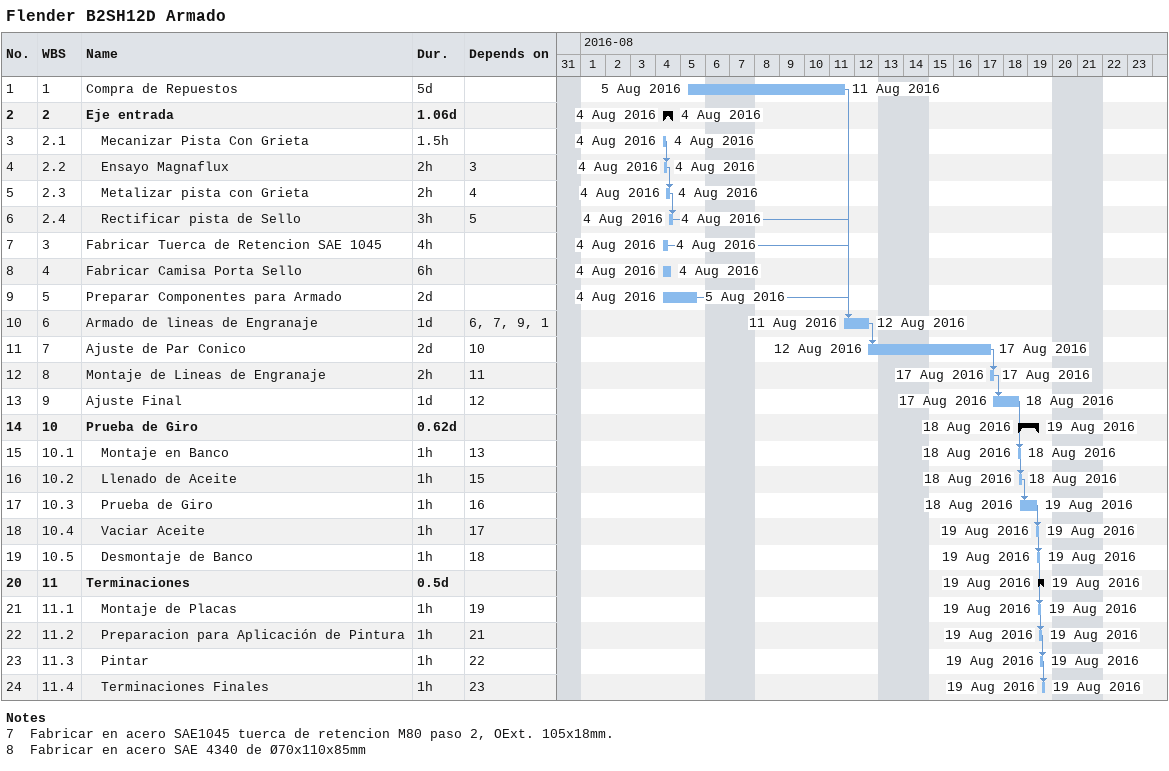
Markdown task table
Flender B2SH12D Armado

| ID | WBS | Task | Duration | Start | Finish | Predecessors |
|---|---|---|---|---|---|---|
| 1 | 1 | Compra de Repuestos | 5d | 2016-08-05 | 2016-08-11 |  |
| 2 | 2 | **Eje entrada** | 1.06d | 2016-08-04 | 2016-08-04 |  |
| 3 | 2.1 | Mecanizar Pista Con Grieta | 1.5h | 2016-08-04 | 2016-08-04 |  |
| 4 | 2.2 | Ensayo Magnaflux | 2h | 2016-08-04 | 2016-08-04 | 3 |
| 5 | 2.3 | Metalizar pista con Grieta | 2h | 2016-08-04 | 2016-08-04 | 4 |
| 6 | 2.4 | Rectificar pista de Sello | 3h | 2016-08-04 | 2016-08-04 | 5 |
| 7 | 3 | Fabricar Tuerca de Retencion SAE 1045 | 4h | 2016-08-04 | 2016-08-04 |  |
| 8 | 4 | Fabricar Camisa Porta Sello | 6h | 2016-08-04 | 2016-08-04 |  |
| 9 | 5 | Preparar Componentes para Armado | 2d | 2016-08-04 | 2016-08-05 |  |
| 10 | 6 | Armado de lineas de Engranaje | 1d | 2016-08-11 | 2016-08-12 | 6, 7, 9, 1 |
| 11 | 7 | Ajuste de Par Conico | 2d | 2016-08-12 | 2016-08-17 | 10 |
| 12 | 8 | Montaje de Lineas de Engranaje | 2h | 2016-08-17 | 2016-08-17 | 11 |
| 13 | 9 | Ajuste Final | 1d | 2016-08-17 | 2016-08-18 | 12 |
| 14 | 10 | **Prueba de Giro** | 0.62d | 2016-08-18 | 2016-08-19 |  |
| 15 | 10.1 | Montaje en Banco | 1h | 2016-08-18 | 2016-08-18 | 13 |
| 16 | 10.2 | Llenado de Aceite | 1h | 2016-08-18 | 2016-08-18 | 15 |
| 17 | 10.3 | Prueba de Giro | 1h | 2016-08-18 | 2016-08-19 | 16 |
| 18 | 10.4 | Vaciar Aceite | 1h | 2016-08-19 | 2016-08-19 | 17 |
| 19 | 10.5 | Desmontaje de Banco | 1h | 2016-08-19 | 2016-08-19 | 18 |
| 20 | 11 | **Terminaciones** | 0.5d | 2016-08-19 | 2016-08-19 |  |
| 21 | 11.1 | Montaje de Placas | 1h | 2016-08-19 | 2016-08-19 | 19 |
| 22 | 11.2 | Preparacion para Aplicación de Pintura | 1h | 2016-08-19 | 2016-08-19 | 21 |
| 23 | 11.3 | Pintar | 1h | 2016-08-19 | 2016-08-19 | 22 |
| 24 | 11.4 | Terminaciones Finales | 1h | 2016-08-19 | 2016-08-19 | 23 |

Notes
- 7: Fabricar en acero SAE1045 tuerca de retencion M80 paso 2, OExt. 105x18mm.
- 8: Fabricar en acero SAE 4340 de Ø70x110x85mm
